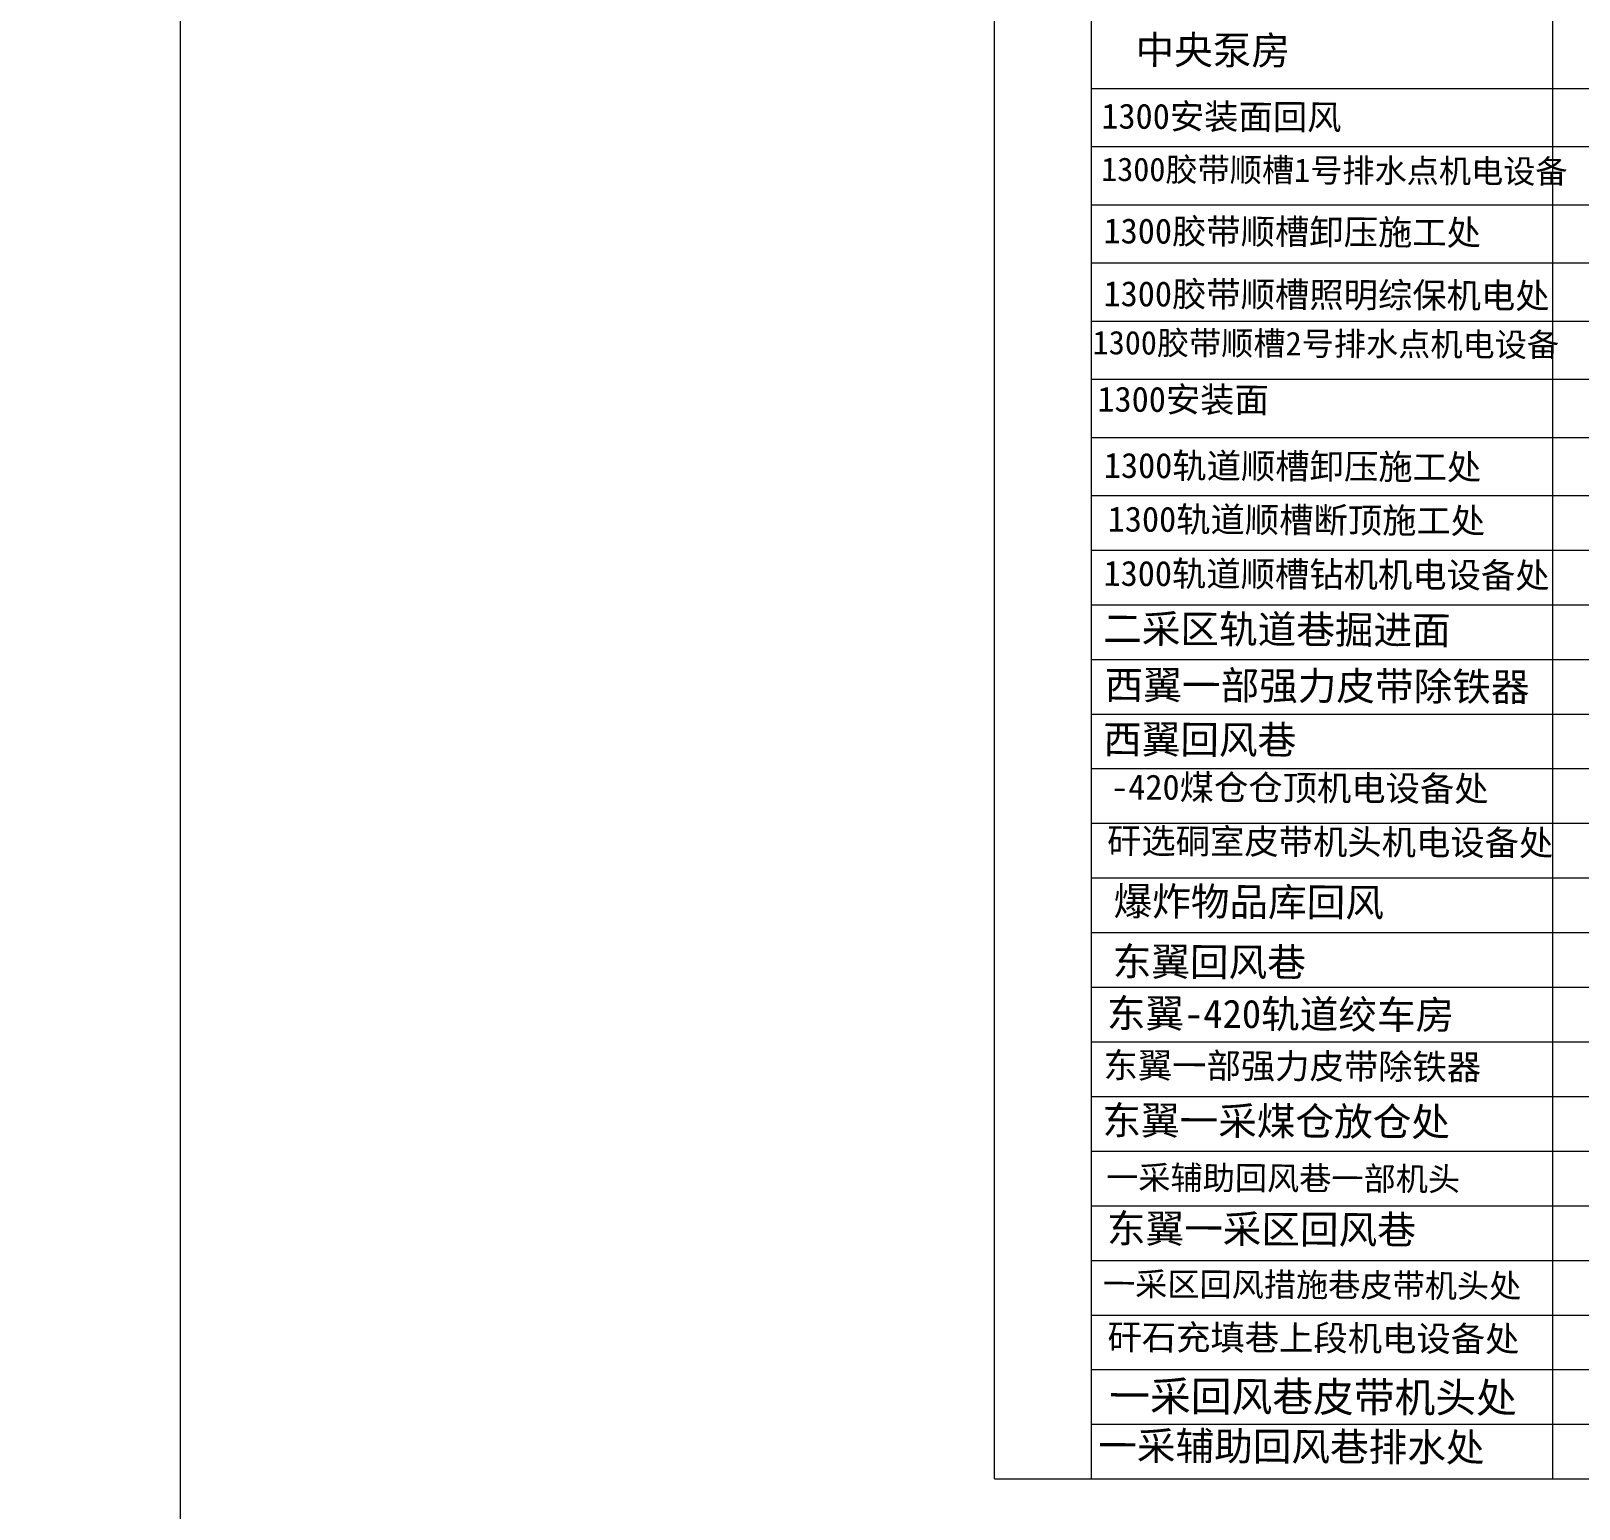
# Model space of a CAD drawing. Header units: inches. Extents: x -211412 to -11687, y -5 to 7052.
# Drawn here: x -209426.8 to -209229.9, y 6477.4 to 6665.4 of the extents above; entities that cross this region are included whole.
import ezdxf

# ---------------------------------------------------------------- set-up
doc = ezdxf.new("R2010")
doc.units = ezdxf.units.IN
doc.header["$MEASUREMENT"] = 0
doc.linetypes.add('CKSDHX1', pattern=[36, 30, -2, 0, -2, 0, -2])
doc.layers.get('0').update_dxf_attribs({"lineweight": 0})
doc.layers.add('通防巷道名称', color=7, linetype='CKSDHX1')

msp = doc.modelspace()

# ---------------------------------------------------------------- linework, layer by layer
at = {"color": 7}
for p, q in [((-209304.26, 6481.26), (-209304.26, 6672.93)), ((-209291.92, 6481.26), (-209291.92, 6672.93)), ((-209233.3, 6672.93), (-209233.3, 6481.26)), ((-209291.92, 6658.13), (-209023.25, 6658.13)), ((-209291.92, 6650.74), (-209023.25, 6650.74)), ((-209291.92, 6643.34), (-209023.25, 6643.34)), ((-209291.92, 6635.94), (-209023.25, 6635.94)), ((-209291.92, 6628.55), (-209023.25, 6628.55)), ((-209291.92, 6621.15), (-209023.25, 6621.15)), ((-209291.92, 6613.75), (-209023.25, 6613.75)), ((-209304.26, 6481.26), (-209304.26, 6606.35)), ((-209291.92, 6606.35), (-209023.25, 6606.35)), ((-209291.89, 6599.41), (-209023.22, 6599.41)), ((-209291.92, 6592.46), (-209023.25, 6592.46)), ((-209291.92, 6592.46), (-209023.25, 6592.46)), ((-209291.89, 6585.51), (-209023.22, 6585.51)), ((-209291.92, 6578.56), (-209023.25, 6578.56)), ((-209291.89, 6571.61), (-209023.25, 6571.61)), ((-209291.92, 6564.66), (-209023.25, 6564.66)), ((-209291.92, 6564.66), (-209023.25, 6564.66)), ((-209291.89, 6557.71), (-209023.25, 6557.71)), ((-209291.92, 6550.76), (-209023.25, 6550.76)), ((-209291.89, 6543.81), (-209023.25, 6543.81)), ((-209291.92, 6536.86), (-209023.25, 6536.86)), ((-209291.92, 6529.91), (-209023.25, 6529.91)), ((-209291.92, 6522.96), (-209023.25, 6522.96)), ((-209291.92, 6516.01), (-209023.25, 6516.01)), ((-209291.92, 6509.06), (-209023.25, 6509.06)), ((-209291.92, 6502.11), (-209023.25, 6502.11)), ((-209291.92, 6495.16), (-209023.25, 6495.16)), ((-209291.92, 6488.21), (-209023.25, 6488.21)), ((-209304.26, 6481.26), (-209023.25, 6481.26))]:
    msp.add_line(p, q, dxfattribs=at)
msp.add_lwpolyline([(-209407.74, 7041.61), (-208521.55, 7041.61), (-208521.55, 6189.6), (-209407.74, 6189.6)], close=True)

# ---------------------------------------------------------------- texts
at = {"layer": '通防巷道名称', "color": 0, "linetype": 'Continuous', "lineweight": 30, "attachment_point": 1, "rotation": 359.7045}
for s, insert, char_height, width in [('{\\fSimSun|b0|i0|c134|p34;\\C7;中央泵房}', (-209286.31, 6664.85), 3.6, 67.4626), ('{\\fSimSun|b0|i0|c134|p34;\\C7;1300安装面回风}', (-209290.66, 6656.23), 3.2, 67.4626), ('{\\fSimSun|b0|i0|c134|p34;\\C7;1300胶带顺槽1号排水点机电设备}', (-209290.68, 6649.37), 3, 67.4626), ('{\\fSimSun|b0|i0|c134|p34;\\C7;1300胶带顺槽卸压施工处}', (-209290.38, 6641.63), 3.2, 67.4626), ('{\\fSimSun|b0|i0|c134|p34;\\C7;1300胶带顺槽照明综保机电处}', (-209290.38, 6633.64), 3.2, 67.4626), ('{\\fSimSun|b0|i0|c134|p34;\\C7;1300胶带顺槽2号排水点机电设备}', (-209291.76, 6627.32), 3, 67.4626), ('{\\fSimSun|b0|i0|c134|p34;\\C7;1300安装面}', (-209291.16, 6620.23), 3.2, 67.4626), ('{\\fSimSun|b0|i0|c134|p34;\\C7;1300轨道顺槽卸压施工处}', (-209290.34, 6611.8), 3.2, 67.4626), ('{\\fSimSun|b0|i0|c134|p34;\\C7;1300轨道顺槽断顶施工处}', (-209289.85, 6604.97), 3.2, 67.4626), ('{\\fSimSun|b0|i0|c134|p34;\\C7;1300轨道顺槽钻机机电设备处}', (-209290.38, 6598.07), 3.2, 67.4626), ('{\\fSimSun|b0|i0|c134|p34;\\C7;二采区轨道巷掘进面}', (-209290.42, 6591.24), 3.6, 67.4626), ('{\\fSimSun|b0|i0|c134|p34;\\C7;西翼一部强力皮带除铁器}', (-209290.23, 6584.08), 3.6, 67.4626), ('{\\fSimSun|b0|i0|c134|p34;\\C7;西翼回风巷}', (-209290.43, 6577.17), 3.6, 67.4626), ('{\\fSimSun|b0|i0|c134|p34;\\C7;-420煤仓仓顶机电设备处}', (-209289.41, 6570.89), 3.2, 67.4626), ('{\\fSimSun|b0|i0|c134|p34;\\C7;矸选硐室皮带机头机电设备处}', (-209289.93, 6564.04), 3.2, 67.4626), ('{\\fSimSun|b0|i0|c134|p34;\\C7;爆炸物品库回风}', (-209289.1, 6556.56), 3.6, 67.4626), ('{\\fSimSun|b0|i0|c134|p34;\\C7;东翼回风巷}', (-209289.21, 6548.89), 3.6, 67.4626), ('{\\fSimSun|b0|i0|c134|p34;\\C7;东翼-420轨道绞车房}', (-209289.96, 6542.31), 3.6, 67.4626), ('{\\fSimSun|b0|i0|c134|p34;\\C7;东翼一部强力皮带除铁器}', (-209290.38, 6535.5), 3.2, 67.4626), ('{\\fSimSun|b0|i0|c134|p34;\\C7;东翼一采煤仓放仓处}', (-209290.53, 6528.69), 3.6, 67.4626), ('{\\fSimSun|b0|i0|c134|p34;\\C7;一采辅助回风巷一部机头}', (-209290.05, 6521.13), 3, 67.4626), ('{\\fSimSun|b0|i0|c134|p34;\\C7;东翼一采区回风巷}', (-209289.95, 6514.94), 3.6, 67.4626), ('{\\fSimSun|b0|i0|c134|p34;\\C7;一采区回风措施巷皮带机头处}', (-209290.45, 6507.58), 3, 67.4626), ('{\\fSimSun|b0|i0|c134|p34;\\C7;矸石充填巷上段机电设备处}', (-209289.88, 6500.92), 3.2, 71.7216), ('{\\fSimSun|b0|i0|c134|p34;\\C7;一采回风巷皮带机头处}', (-209289.65, 6493.74), 3.8, 67.4626), ('{\\fSimSun|b0|i0|c134|p34;\\C7;一采辅助回风巷排水处}', (-209291.04, 6487.31), 3.6, 67.4626)]:
    msp.add_mtext(s, dxfattribs=dict(at, insert=insert, char_height=char_height, width=width))

doc.saveas('drawing.dxf')
